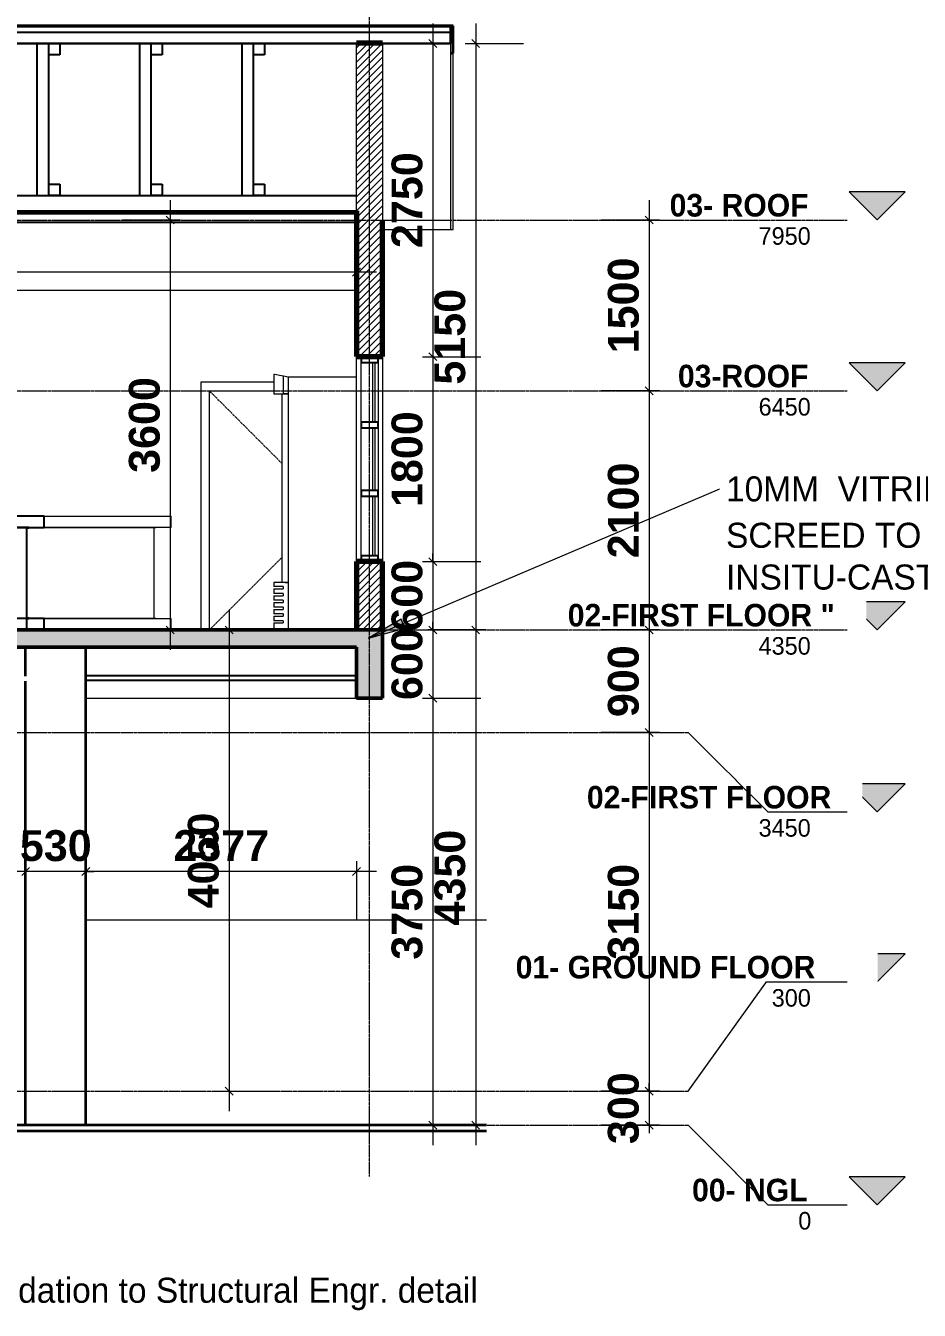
# Model space of a CAD drawing. Header units: inches. Extents: x 22 to 382261, y 22 to 371281.
# Drawn here: x 46274 to 54128, y 137831 to 149113 of the extents above; entities that cross this region are included whole.
import ezdxf

# ---------------------------------------------------------------- set-up
doc = ezdxf.new("R2010")
doc.units = ezdxf.units.IN
doc.header["$MEASUREMENT"] = 0
doc.linetypes.add('Centre', pattern=[31.75, 6.35, -4.7625, 15.875, -4.7625])
doc.linetypes.add('Grid Line 1_2_', pattern=[22.225, 12.7, -3.175, 3.175, -3.175])
for name, color, linetype, lineweight in [('A-ANNO-DIMS', 211, 'Continuous', 9), ('A-DETL', 90, 'Continuous', 9), ('A-DETL-GENF', 92, 'Continuous', 9), ('A-DETL-MEDM', 33, 'Continuous', 25), ('A-DETL-THIN', 151, 'Continuous', 9), ('A-DOOR', 31, 'Continuous', 9), ('A-DOOR-FRAM', 31, 'Continuous', 9), ('A-FLOR', 192, 'Continuous', 9), ('A-FLOR-LEVL', 51, 'Continuous', 9), ('A-GLAZ-CURT', 52, 'Continuous', 9), ('A-GLAZ-CWMG', 51, 'Continuous', 9), ('A-ROOF', 132, 'Continuous', 9), ('A-ROOF-MCUT', 132, 'Continuous', 35), ('A-ROOF-OTLN', 132, 'Continuous', 9), ('A-WALL', 113, 'Continuous', 9), ('A-WALL-PATT', 111, 'Continuous', 9), ('G-ANNO-TEXT', 231, 'Continuous', 9), ('I-FURN', 30, 'Continuous', 9), ('I-WALL', 2, 'Continuous', 9), ('Q-CASE', 31, 'Continuous', 9), ('S-GRID', 1, 'Continuous', 9)]:
    doc.layers.add(name, color=color, linetype=linetype, lineweight=lineweight)
doc.styles.add('Arial_B_2', font='arialbd.ttf', dxfattribs={"height": 270.833333})
doc.styles.add('Century Gothic', font='GOTHIC.TTF', dxfattribs={"height": 255})
doc.styles.add('Century Gothic_B', font='GOTHICB.TTF', dxfattribs={"height": 510})
doc.styles.add('Tw Cen MT Condensed', font='TCCM____.TTF', dxfattribs={"height": 1.35})
doc.dimstyles.new('2_2', dxfattribs={"dimscale": 304.8, "dimtxt": 267.818092, "dimasz": 0.227865, "dimexe": 1.377953, "dimexo": 0.0625, "dimgap": 0.287073, "dimtad": 1, "dimdec": 0, "dimzin": 0, "dimdsep": 46, "dimtxsty": 'Arial_B_2', "dimblk1": 'OBLIQUE', "dimblk2": 'OBLIQUE', "dimsah": 1, "dimcen": 0.09, "dimdle": 0.574147, "dimazin": 0, "dimtfac": 1, "dimtdec": 4, "dimtix": 1, "dimtmove": 0, "dimatfit": 3, "dimfxl": 0.574147, "dimfxlon": 1, "dimtvp": 1, "dimtolj": 1, "dimtzin": 0, "dimlwd": 18, "dimlwe": 18, "dimarcsym": 2})

# ---------------------------------------------------------------- blocks, each defined once
blk = doc.blocks.new('System Panel - Glazed-442035-Section A-A')
at = {"layer": 'A-GLAZ-CURT', "lineweight": 18}
for p, q in [((18736, 2675), (18736, 2150)), ((18761, 2675), (18736, 2675)), ((18761, 2150), (18761, 2675)), ((18736, 2150), (18761, 2150))]:
    blk.add_line(p, q, dxfattribs=at)
blk = doc.blocks.new('System Panel - Glazed-442036-Section A-A')
at = {"layer": 'A-GLAZ-CURT', "lineweight": 18}
for p, q in [((22862.797347, 6125), (22862.797347, 5575)), ((22887.797347, 6125), (22862.797347, 6125)), ((22887.797347, 5575), (22887.797347, 6125)), ((22862.797347, 5575), (22887.797347, 5575))]:
    blk.add_line(p, q, dxfattribs=at)
blk = doc.blocks.new('Rectangular Mullion - 50 x 150mm-V6-Section A-A')
at = {"layer": 'A-GLAZ-CWMG', "lineweight": 25}
for p, q in [((18636, 3300), (18636, 3250)), ((18786, 3300), (18636, 3300)), ((18786, 3250), (18786, 3300)), ((18636, 3250), (18786, 3250))]:
    blk.add_line(p, q, dxfattribs=at)
blk = doc.blocks.new('Rectangular Mullion - 50 x 150mm-V7-Section A-A')
at = {"layer": 'A-GLAZ-CWMG'}
for p, q in [((18636, 2150), (18636, 2675)), ((18786, 2675), (18786, 2150))]:
    blk.add_line(p, q, dxfattribs=at)
blk = doc.blocks.new('Rectangular Mullion - 50 x 150mm-440587-Section A-A')
at = {"layer": 'A-GLAZ-CWMG', "lineweight": 25}
for p, q in [((18636, 2725), (18636, 2675)), ((18786, 2725), (18636, 2725)), ((18786, 2675), (18786, 2725)), ((18636, 2675), (18786, 2675))]:
    blk.add_line(p, q, dxfattribs=at)
blk = doc.blocks.new('Rectangular Mullion - 50 x 150mm-V9-Section A-A')
at = {"layer": 'A-GLAZ-CWMG', "lineweight": 25}
for p, q in [((22763.297347, 5000), (22763.297347, 4950)), ((22913.297347, 5000), (22763.297347, 5000)), ((22913.297347, 4950), (22913.297347, 5000)), ((22763.297347, 4950), (22913.297347, 4950))]:
    blk.add_line(p, q, dxfattribs=at)
blk = doc.blocks.new('Rectangular Mullion - 50 x 150mm-V10-Section A-A')
at = {"layer": 'A-GLAZ-CWMG'}
for p, q in [((22763.297347, 5575), (22763.297347, 6125)), ((22913.297347, 6125), (22913.297347, 5575))]:
    blk.add_line(p, q, dxfattribs=at)
blk = doc.blocks.new('Rectangular Mullion - 50 x 150mm-V42-Section A-A')
at = {"layer": 'A-GLAZ-CWMG'}
for p, q in [((22763.297347, 6175), (22763.297347, 6700)), ((22913.297347, 6700), (22913.297347, 6175))]:
    blk.add_line(p, q, dxfattribs=at)
blk = doc.blocks.new('Casework 13 - Casework 16-666971-Section A-A')
at = {"layer": 'Q-CASE', "lineweight": 25}
for p, q in [((22723, 8010), (18091, 8010)), ((18091, 7930), (22723, 7930)), ((22723, 7930), (22723, 8010))]:
    blk.add_line(p, q, dxfattribs=at)
blk = doc.blocks.new('Casework 21 - Casework 7-674706-Section A-A')
at = {"layer": 'Q-CASE'}
for p, q in [((12096, 7930), (12096, 7332)), ((15809, 7332), (12096, 7332)), ((22723, 7332), (16196, 7332)), ((15809, 3735), (14340, 3735)), ((18596, 3735), (16196, 3735))]:
    blk.add_line(p, q, dxfattribs=at)
blk = doc.blocks.new('Casework 24 - Casework 23-690569-Section A-A')
at = {"layer": 'Q-CASE', "lineweight": 35}
for p, q in [((19816, 3944), (19816, 4200)), ((20346, 0), (20346, 4200)), ((19816, 0), (19816, 3900))]:
    blk.add_line(p, q, dxfattribs=at)
blk = doc.blocks.new('Casework 30 - Casework 30-869156-Section A-A')
at = {"layer": 'Q-CASE', "lineweight": 25}
for p, q in [((19980, 5350), (19524, 5350)), ((19524, 5350), (19524, 5250)), ((19980, 5250), (19980, 5350)), ((19524, 5250), (19980, 5250)), ((19675, 5250), (19660, 5250)), ((19660, 5250), (19660, 5246)), ((19660, 5246), (19675, 5246)), ((19675, 5246), (19675, 5250)), ((19827, 5250), (19675, 5250)), ((19675, 5250), (19675, 4350)), ((19843, 5250), (19827, 5250)), ((19827, 5250), (19827, 5246)), ((19827, 4350), (19827, 5250)), ((19827, 5246), (19843, 5246)), ((19843, 5246), (19843, 5250)), ((19980, 4450), (19524, 4450)), ((19524, 4450), (19524, 4350)), ((19675, 4454), (19660, 4454)), ((19660, 4454), (19660, 4450)), ((19660, 4450), (19675, 4450)), ((19675, 4450), (19675, 4454)), ((19843, 4454), (19827, 4454)), ((19827, 4454), (19827, 4450)), ((19827, 4450), (19843, 4450)), ((19843, 4450), (19843, 4454)), ((19980, 4350), (19980, 4450))]:
    blk.add_line(p, q, dxfattribs=at)
at = {"layer": 'Q-CASE'}
for p, q in [((19980, 5350), (21096, 5350)), ((21096, 5250), (21096, 5350)), ((20961, 5246), (19843, 5246)), ((21096, 5250), (19980, 5250)), ((20946, 4454), (20946, 5246)), ((20961, 5246), (20961, 5250)), ((19843, 4454), (20961, 4454)), ((19980, 4450), (21096, 4450)), ((20961, 4450), (20961, 4454)), ((21096, 4350), (21096, 4450))]:
    blk.add_line(p, q, dxfattribs=at)
blk = doc.blocks.new('FREEZER COCACOLA - FREEZER COCACOLA-870207-Section A-A')
at = {"layer": 'I-FURN'}
for p, q in [((21998, 6594), (21998, 6423)), ((22124, 6570), (22083, 6578)), ((22083, 6423), (22083, 6578)), ((22124, 6570), (22124, 6423)), ((22723, 6570), (22124, 6570)), ((22124, 6570), (22124, 6420)), ((21998, 6423), (22068, 6423)), ((22069, 4766), (22069, 6423)), ((22069, 6423), (22083, 6423)), ((22124, 6423), (22083, 6423)), ((22083, 6423), (22124, 6423)), ((22124, 6423), (22124, 4766)), ((22124, 6420), (22124, 4761)), ((21998, 4766), (21998, 4731)), ((22068, 4766), (21998, 4766)), ((22124, 4766), (22069, 4766)), ((22097, 4766), (22124, 4766)), ((22124, 4766), (22124, 4360)), ((22124, 4761), (22124, 4360)), ((22078, 4731), (21998, 4731)), ((21998, 4711), (21998, 4671)), ((21998, 4711), (22078, 4711)), ((22078, 4671), (21998, 4671)), ((21998, 4651), (21998, 4611)), ((21998, 4651), (22078, 4651)), ((22078, 4731), (22078, 4711)), ((22078, 4671), (22078, 4651)), ((22078, 4611), (21998, 4611)), ((21998, 4591), (21998, 4551)), ((21998, 4591), (22078, 4591)), ((22078, 4551), (21998, 4551)), ((21998, 4531), (21998, 4491)), ((21998, 4531), (22078, 4531)), ((22078, 4611), (22078, 4591)), ((22078, 4551), (22078, 4531)), ((22078, 4491), (21998, 4491)), ((21998, 4471), (21998, 4431)), ((21998, 4471), (22078, 4471)), ((22078, 4431), (21998, 4431)), ((21998, 4411), (21998, 4360)), ((21998, 4411), (22078, 4411)), ((22078, 4491), (22078, 4471)), ((22078, 4431), (22078, 4411)), ((21998, 4360), (22079, 4360)), ((22079, 4360), (22097, 4360)), ((22124, 4360), (22097, 4360)), ((22124, 4360), (22723, 4360))]:
    blk.add_line(p, q, dxfattribs=at)
at = {"layer": 'I-FURN', "flags": 128}
blk.add_lwpolyline([(22083, 6578), (22047, 6585), (22020, 6590), (22004, 6593), (21998, 6594)], dxfattribs=at)
blk = doc.blocks.new('M_Single-Flush - 1050 DOORS-900124-Section A-A')
at = {"layer": 'A-DOOR', "linetype": 'Centre'}
for p, q in [((21431, 6450), (22069, 5812)), ((22069, 4988), (21431, 4350))]:
    blk.add_line(p, q, dxfattribs=at)
at = {"layer": 'A-DOOR-FRAM'}
for p, q in [((21998, 6526), (21355, 6526)), ((21355, 6526), (21355, 4350)), ((21431, 4350), (21431, 6450)), ((21431, 6450), (21998, 6450)), ((22481, 4360), (22481, 4350)), ((22557, 4350), (22557, 4360))]:
    blk.add_line(p, q, dxfattribs=at)
blk = doc.blocks.new('Level - Level Head - Circle 2-744587-Section A-A')
at = {"layer": 'A-FLOR-LEVL'}
blk.add_hatch(color=256, dxfattribs=at).paths.add_polyline_path([(27052, -452), (27546, -452), (27299, -698)])
for p, q in [((27052, -452), (27299, -698)), ((27546, -452), (27052, -452)), ((27299, -698), (27546, -452))]:
    blk.add_line(p, q, dxfattribs=at)
blk = doc.blocks.new('_Oblique')
at = {"color": 0, "linetype": 'ByBlock', "lineweight": -2}
blk.add_line((-0.5, -0.5), (0.5, 0.5), dxfattribs=at)
blk = doc.blocks.new('*D5149')
at = {"layer": 'A-ANNO-DIMS', "color": 0, "lineweight": 18, "transparency": 16777216}
for p, q in [((47545, 147581), (47545, 143631)), ((47635, 147406), (47125, 147406)), ((47635, 143806), (47125, 143806))]:
    blk.add_line(p, q, dxfattribs=at)
at = {"layer": 'Defpoints', "color": 0, "transparency": 16777216}
for p in [(47655, 147406), (47545, 143806), (47655, 143806)]:
    blk.add_point(p, dxfattribs=at)
at = {"layer": 'A-ANNO-DIMS', "color": 0, "lineweight": 18, "transparency": 16777216, "xscale": 69.45312499999999, "yscale": 69.45312499999999, "zscale": 69.45312499999999}
for p, rotation in [((47545, 147406), 90), ((47545, 143806), 270)]:
    blk.add_blockref('_Oblique', p, dxfattribs=dict(at, rotation=rotation))
at = {"layer": 'A-ANNO-DIMS', "color": 0, "lineweight": 18, "transparency": 16777216, "insert": (47319, 145606), "char_height": 270.8, "width": 615.65, "attachment_point": 5, "rotation": 90, "style": 'Arial_B_2'}
blk.add_mtext('\\A1;3600', dxfattribs=at)
blk = doc.blocks.new('*D5103')
at = {"layer": 'A-ANNO-DIMS', "color": 0, "lineweight": 18, "transparency": 16777216}
for p, q in [((38439, 146858), (38439, 147369)), ((49182, 146858), (49182, 147369)), ((49357, 146949), (38264, 146949))]:
    blk.add_line(p, q, dxfattribs=at)
at = {"layer": 'Defpoints', "color": 0, "transparency": 16777216}
for p in [(38439, 146949), (38439, 146839), (49182, 146839)]:
    blk.add_point(p, dxfattribs=at)
at = {"layer": 'A-ANNO-DIMS', "color": 0, "lineweight": 18, "transparency": 16777216, "xscale": 69.45312499999999, "yscale": 69.45312499999999, "zscale": 69.45312499999999, "rotation": 180}
blk.add_blockref('_Oblique', (38439, 146949), dxfattribs=at)
at = {"layer": 'A-ANNO-DIMS', "color": 0, "lineweight": 18, "transparency": 16777216, "xscale": 69.45312499999999, "yscale": 69.45312499999999, "zscale": 69.45312499999999}
blk.add_blockref('_Oblique', (49182, 146949), dxfattribs=at)
at = {"layer": 'A-ANNO-DIMS', "color": 0, "lineweight": 18, "transparency": 16777216, "insert": (43811, 147175), "char_height": 270.8, "width": 769.57, "attachment_point": 5, "style": 'Arial_B_2'}
blk.add_mtext('\\A1;10742', dxfattribs=at)
blk = doc.blocks.new('*D5112')
at = {"layer": 'A-ANNO-DIMS', "color": 0, "lineweight": 18, "transparency": 16777216}
for p, q in [((46804, 141593), (46804, 142104)), ((49182, 141775), (49182, 141264)), ((49357, 141684), (46629, 141684))]:
    blk.add_line(p, q, dxfattribs=at)
at = {"layer": 'Defpoints', "color": 0, "transparency": 16777216}
for p in [(49182, 141794), (46804, 141684), (46804, 141574)]:
    blk.add_point(p, dxfattribs=at)
at = {"layer": 'A-ANNO-DIMS', "color": 0, "lineweight": 18, "transparency": 16777216, "xscale": 69.45312499999999, "yscale": 69.45312499999999, "zscale": 69.45312499999999, "rotation": 180}
blk.add_blockref('_Oblique', (46804, 141684), dxfattribs=at)
at = {"layer": 'A-ANNO-DIMS', "color": 0, "lineweight": 18, "transparency": 16777216, "xscale": 69.45312499999999, "yscale": 69.45312499999999, "zscale": 69.45312499999999}
blk.add_blockref('_Oblique', (49182, 141684), dxfattribs=at)
at = {"layer": 'A-ANNO-DIMS', "color": 0, "lineweight": 18, "transparency": 16777216, "insert": (47993, 141910), "char_height": 270.8, "width": 615.65, "attachment_point": 5, "style": 'Arial_B_2'}
blk.add_mtext('\\A1;2377', dxfattribs=at)
blk = doc.blocks.new('*D5113')
at = {"layer": 'A-ANNO-DIMS', "color": 0, "lineweight": 18, "transparency": 16777216}
for p, q in [((46274, 141593), (46274, 142104)), ((46804, 141593), (46804, 142104)), ((46274, 141684), (46205, 141684)), ((46804, 141684), (46274, 141684)), ((46804, 141684), (46874, 141684))]:
    blk.add_line(p, q, dxfattribs=at)
at = {"layer": 'Defpoints', "color": 0, "transparency": 16777216}
for p in [(46274, 141684), (46274, 141574), (46804, 141574)]:
    blk.add_point(p, dxfattribs=at)
at = {"layer": 'A-ANNO-DIMS', "color": 0, "lineweight": 18, "transparency": 16777216, "xscale": 69.45312499999999, "yscale": 69.45312499999999, "zscale": 69.45312499999999}
blk.add_blockref('_Oblique', (46274, 141684), dxfattribs=at)
at = {"layer": 'A-ANNO-DIMS', "color": 0, "lineweight": 18, "transparency": 16777216, "xscale": 69.45312499999999, "yscale": 69.45312499999999, "zscale": 69.45312499999999, "rotation": 180}
blk.add_blockref('_Oblique', (46804, 141684), dxfattribs=at)
at = {"layer": 'A-ANNO-DIMS', "color": 0, "lineweight": 18, "transparency": 16777216, "insert": (46539, 141910), "char_height": 270.8, "width": 461.74, "attachment_point": 5, "style": 'Arial_B_2'}
blk.add_mtext('\\A1;530', dxfattribs=at)
blk = doc.blocks.new('*D5114')
at = {"layer": 'A-ANNO-DIMS', "color": 0, "lineweight": 18, "transparency": 16777216}
for p, q in [((45284, 141593), (45284, 142104)), ((46274, 141593), (46274, 142104)), ((46449, 141684), (45109, 141684))]:
    blk.add_line(p, q, dxfattribs=at)
at = {"layer": 'Defpoints', "color": 0, "transparency": 16777216}
for p in [(45284, 141684), (45284, 141574), (46274, 141574)]:
    blk.add_point(p, dxfattribs=at)
at = {"layer": 'A-ANNO-DIMS', "color": 0, "lineweight": 18, "transparency": 16777216, "xscale": 69.45312499999999, "yscale": 69.45312499999999, "zscale": 69.45312499999999, "rotation": 180}
blk.add_blockref('_Oblique', (45284, 141684), dxfattribs=at)
at = {"layer": 'A-ANNO-DIMS', "color": 0, "lineweight": 18, "transparency": 16777216, "xscale": 69.45312499999999, "yscale": 69.45312499999999, "zscale": 69.45312499999999}
blk.add_blockref('_Oblique', (46274, 141684), dxfattribs=at)
at = {"layer": 'A-ANNO-DIMS', "color": 0, "lineweight": 18, "transparency": 16777216, "insert": (45779, 141910), "char_height": 270.8, "width": 461.74, "attachment_point": 5, "style": 'Arial_B_2'}
blk.add_mtext('\\A1;990', dxfattribs=at)
blk = doc.blocks.new('*D5119')
at = {"layer": 'A-ANNO-DIMS', "color": 0, "lineweight": 18, "transparency": 16777216}
for p, q in [((49853, 149131), (49853, 146031)), ((49944, 148956), (49433, 148956)), ((49762, 146206), (50273, 146206))]:
    blk.add_line(p, q, dxfattribs=at)
at = {"layer": 'Defpoints', "color": 0, "transparency": 16777216}
for p in [(49963, 148956), (49743, 146206), (49853, 146206)]:
    blk.add_point(p, dxfattribs=at)
at = {"layer": 'A-ANNO-DIMS', "color": 0, "lineweight": 18, "transparency": 16777216, "xscale": 69.45312499999999, "yscale": 69.45312499999999, "zscale": 69.45312499999999}
for p, rotation in [((49853, 148956), 90), ((49853, 146206), 270)]:
    blk.add_blockref('_Oblique', p, dxfattribs=dict(at, rotation=rotation))
at = {"layer": 'A-ANNO-DIMS', "color": 0, "lineweight": 18, "transparency": 16777216, "insert": (49627, 147581), "char_height": 270.8, "width": 615.65, "attachment_point": 5, "rotation": 90, "style": 'Arial_B_2'}
blk.add_mtext('\\A1;2750', dxfattribs=at)
blk = doc.blocks.new('*D5120')
at = {"layer": 'A-ANNO-DIMS', "color": 0, "lineweight": 18, "transparency": 16777216}
for p, q in [((49853, 146381), (49853, 144231)), ((49762, 146206), (50273, 146206)), ((49762, 144406), (50273, 144406))]:
    blk.add_line(p, q, dxfattribs=at)
at = {"layer": 'Defpoints', "color": 0, "transparency": 16777216}
for p in [(49743, 146206), (49743, 144406), (49853, 144406)]:
    blk.add_point(p, dxfattribs=at)
at = {"layer": 'A-ANNO-DIMS', "color": 0, "lineweight": 18, "transparency": 16777216, "xscale": 69.45312499999999, "yscale": 69.45312499999999, "zscale": 69.45312499999999}
for p, rotation in [((49853, 146206), 90), ((49853, 144406), 270)]:
    blk.add_blockref('_Oblique', p, dxfattribs=dict(at, rotation=rotation))
at = {"layer": 'A-ANNO-DIMS', "color": 0, "lineweight": 18, "transparency": 16777216, "insert": (49627, 145306), "char_height": 270.8, "width": 615.65, "attachment_point": 5, "rotation": 90, "style": 'Arial_B_2'}
blk.add_mtext('\\A1;1800', dxfattribs=at)
blk = doc.blocks.new('*D5121')
at = {"layer": 'A-ANNO-DIMS', "color": 0, "lineweight": 18, "transparency": 16777216}
for p, q in [((49853, 144406), (49853, 144476)), ((49762, 144406), (50273, 144406)), ((49853, 144406), (49853, 143806)), ((49762, 143806), (50273, 143806)), ((49853, 143806), (49853, 143737))]:
    blk.add_line(p, q, dxfattribs=at)
at = {"layer": 'Defpoints', "color": 0, "transparency": 16777216}
for p in [(49743, 144406), (49743, 143806), (49853, 143806)]:
    blk.add_point(p, dxfattribs=at)
at = {"layer": 'A-ANNO-DIMS', "color": 0, "lineweight": 18, "transparency": 16777216, "xscale": 69.45312499999999, "yscale": 69.45312499999999, "zscale": 69.45312499999999}
for p, rotation in [((49853, 144406), 270), ((49853, 143806), 90)]:
    blk.add_blockref('_Oblique', p, dxfattribs=dict(at, rotation=rotation))
at = {"layer": 'A-ANNO-DIMS', "color": 0, "lineweight": 18, "transparency": 16777216, "insert": (49627, 144106), "char_height": 270.8, "width": 461.74, "attachment_point": 5, "rotation": 90, "style": 'Arial_B_2'}
blk.add_mtext('\\A1;600', dxfattribs=at)
blk = doc.blocks.new('*D5122')
at = {"layer": 'A-ANNO-DIMS', "color": 0, "lineweight": 18, "transparency": 16777216}
for p, q in [((49853, 143806), (49853, 143876)), ((49762, 143806), (50273, 143806)), ((49853, 143806), (49853, 143206)), ((49762, 143206), (50273, 143206)), ((49853, 143206), (49853, 143137))]:
    blk.add_line(p, q, dxfattribs=at)
at = {"layer": 'Defpoints', "color": 0, "transparency": 16777216}
for p in [(49743, 143806), (49743, 143206), (49853, 143206)]:
    blk.add_point(p, dxfattribs=at)
at = {"layer": 'A-ANNO-DIMS', "color": 0, "lineweight": 18, "transparency": 16777216, "xscale": 69.45312499999999, "yscale": 69.45312499999999, "zscale": 69.45312499999999}
for p, rotation in [((49853, 143806), 270), ((49853, 143206), 90)]:
    blk.add_blockref('_Oblique', p, dxfattribs=dict(at, rotation=rotation))
at = {"layer": 'A-ANNO-DIMS', "color": 0, "lineweight": 18, "transparency": 16777216, "insert": (49627, 143506), "char_height": 270.8, "width": 461.74, "attachment_point": 5, "rotation": 90, "style": 'Arial_B_2'}
blk.add_mtext('\\A1;600', dxfattribs=at)
blk = doc.blocks.new('*D5123')
at = {"layer": 'A-ANNO-DIMS', "color": 0, "lineweight": 18, "transparency": 16777216}
for p, q in [((49853, 143381), (49853, 139281)), ((49762, 143206), (50273, 143206)), ((49944, 139456), (49433, 139456))]:
    blk.add_line(p, q, dxfattribs=at)
at = {"layer": 'Defpoints', "color": 0, "transparency": 16777216}
for p in [(49743, 143206), (49853, 139456), (49963, 139456)]:
    blk.add_point(p, dxfattribs=at)
at = {"layer": 'A-ANNO-DIMS', "color": 0, "lineweight": 18, "transparency": 16777216, "xscale": 69.45312499999999, "yscale": 69.45312499999999, "zscale": 69.45312499999999}
for p, rotation in [((49853, 143206), 90), ((49853, 139456), 270)]:
    blk.add_blockref('_Oblique', p, dxfattribs=dict(at, rotation=rotation))
at = {"layer": 'A-ANNO-DIMS', "color": 0, "lineweight": 18, "transparency": 16777216, "insert": (49627, 141331), "char_height": 270.8, "width": 615.65, "attachment_point": 5, "rotation": 90, "style": 'Arial_B_2'}
blk.add_mtext('\\A1;3750', dxfattribs=at)
blk = doc.blocks.new('*D5124')
at = {"layer": 'A-ANNO-DIMS', "color": 0, "lineweight": 18, "transparency": 16777216}
for p, q in [((50229, 149131), (50229, 143631)), ((50138, 148956), (50649, 148956)), ((50320, 143806), (49809, 143806))]:
    blk.add_line(p, q, dxfattribs=at)
at = {"layer": 'Defpoints', "color": 0, "transparency": 16777216}
for p in [(50119, 148956), (50229, 143806), (50339, 143806)]:
    blk.add_point(p, dxfattribs=at)
at = {"layer": 'A-ANNO-DIMS', "color": 0, "lineweight": 18, "transparency": 16777216, "xscale": 69.45312499999999, "yscale": 69.45312499999999, "zscale": 69.45312499999999}
for p, rotation in [((50229, 148956), 90), ((50229, 143806), 270)]:
    blk.add_blockref('_Oblique', p, dxfattribs=dict(at, rotation=rotation))
at = {"layer": 'A-ANNO-DIMS', "color": 0, "lineweight": 18, "transparency": 16777216, "insert": (50003, 146381), "char_height": 270.8, "width": 615.65, "attachment_point": 5, "rotation": 90, "style": 'Arial_B_2'}
blk.add_mtext('\\A1;5150', dxfattribs=at)
blk = doc.blocks.new('*D5125')
at = {"layer": 'A-ANNO-DIMS', "color": 0, "lineweight": 18, "transparency": 16777216}
for p, q in [((50229, 143981), (50229, 139281)), ((50320, 143806), (49809, 143806)), ((50320, 139456), (49809, 139456))]:
    blk.add_line(p, q, dxfattribs=at)
at = {"layer": 'Defpoints', "color": 0, "transparency": 16777216}
for p in [(50339, 143806), (50229, 139456), (50339, 139456)]:
    blk.add_point(p, dxfattribs=at)
at = {"layer": 'A-ANNO-DIMS', "color": 0, "lineweight": 18, "transparency": 16777216, "xscale": 69.45312499999999, "yscale": 69.45312499999999, "zscale": 69.45312499999999}
for p, rotation in [((50229, 143806), 90), ((50229, 139456), 270)]:
    blk.add_blockref('_Oblique', p, dxfattribs=dict(at, rotation=rotation))
at = {"layer": 'A-ANNO-DIMS', "color": 0, "lineweight": 18, "transparency": 16777216, "insert": (50003, 141631), "char_height": 270.8, "width": 615.65, "attachment_point": 5, "rotation": 90, "style": 'Arial_B_2'}
blk.add_mtext('\\A1;4350', dxfattribs=at)
blk = doc.blocks.new('*D5126')
at = {"layer": 'A-ANNO-DIMS', "color": 0, "lineweight": 18, "transparency": 16777216}
for p, q in [((51753, 147581), (51753, 145731)), ((51844, 147406), (51333, 147406)), ((51844, 145906), (51333, 145906))]:
    blk.add_line(p, q, dxfattribs=at)
at = {"layer": 'Defpoints', "color": 0, "transparency": 16777216}
for p in [(51863, 147406), (51753, 145906), (51863, 145906)]:
    blk.add_point(p, dxfattribs=at)
at = {"layer": 'A-ANNO-DIMS', "color": 0, "lineweight": 18, "transparency": 16777216, "xscale": 69.45312499999999, "yscale": 69.45312499999999, "zscale": 69.45312499999999}
for p, rotation in [((51753, 147406), 90), ((51753, 145906), 270)]:
    blk.add_blockref('_Oblique', p, dxfattribs=dict(at, rotation=rotation))
at = {"layer": 'A-ANNO-DIMS', "color": 0, "lineweight": 18, "transparency": 16777216, "insert": (51528, 146656), "char_height": 270.8, "width": 615.65, "attachment_point": 5, "rotation": 90, "style": 'Arial_B_2'}
blk.add_mtext('\\A1;1500', dxfattribs=at)
blk = doc.blocks.new('*D5127')
at = {"layer": 'A-ANNO-DIMS', "color": 0, "lineweight": 18, "transparency": 16777216}
for p, q in [((51753, 146081), (51753, 143631)), ((51844, 145906), (51333, 145906)), ((51844, 143806), (51333, 143806))]:
    blk.add_line(p, q, dxfattribs=at)
at = {"layer": 'Defpoints', "color": 0, "transparency": 16777216}
for p in [(51863, 145906), (51753, 143806), (51863, 143806)]:
    blk.add_point(p, dxfattribs=at)
at = {"layer": 'A-ANNO-DIMS', "color": 0, "lineweight": 18, "transparency": 16777216, "xscale": 69.45312499999999, "yscale": 69.45312499999999, "zscale": 69.45312499999999}
for p, rotation in [((51753, 145906), 90), ((51753, 143806), 270)]:
    blk.add_blockref('_Oblique', p, dxfattribs=dict(at, rotation=rotation))
at = {"layer": 'A-ANNO-DIMS', "color": 0, "lineweight": 18, "transparency": 16777216, "insert": (51528, 144856), "char_height": 270.8, "width": 615.65, "attachment_point": 5, "rotation": 90, "style": 'Arial_B_2'}
blk.add_mtext('\\A1;2100', dxfattribs=at)
blk = doc.blocks.new('*D5128')
at = {"layer": 'A-ANNO-DIMS', "color": 0, "lineweight": 18, "transparency": 16777216}
for p, q in [((51753, 143981), (51753, 142731)), ((51844, 143806), (51333, 143806)), ((51844, 142906), (51333, 142906))]:
    blk.add_line(p, q, dxfattribs=at)
at = {"layer": 'Defpoints', "color": 0, "transparency": 16777216}
for p in [(51863, 143806), (51753, 142906), (51863, 142906)]:
    blk.add_point(p, dxfattribs=at)
at = {"layer": 'A-ANNO-DIMS', "color": 0, "lineweight": 18, "transparency": 16777216, "xscale": 69.45312499999999, "yscale": 69.45312499999999, "zscale": 69.45312499999999}
for p, rotation in [((51753, 143806), 90), ((51753, 142906), 270)]:
    blk.add_blockref('_Oblique', p, dxfattribs=dict(at, rotation=rotation))
at = {"layer": 'A-ANNO-DIMS', "color": 0, "lineweight": 18, "transparency": 16777216, "insert": (51528, 143356), "char_height": 270.8, "width": 461.74, "attachment_point": 5, "rotation": 90, "style": 'Arial_B_2'}
blk.add_mtext('\\A1;900', dxfattribs=at)
blk = doc.blocks.new('*D5129')
at = {"layer": 'A-ANNO-DIMS', "color": 0, "lineweight": 18, "transparency": 16777216}
for p, q in [((51753, 143081), (51753, 139581)), ((51844, 142906), (51333, 142906)), ((51844, 139756), (51333, 139756))]:
    blk.add_line(p, q, dxfattribs=at)
at = {"layer": 'Defpoints', "color": 0, "transparency": 16777216}
for p in [(51863, 142906), (51753, 139756), (51863, 139756)]:
    blk.add_point(p, dxfattribs=at)
at = {"layer": 'A-ANNO-DIMS', "color": 0, "lineweight": 18, "transparency": 16777216, "xscale": 69.45312499999999, "yscale": 69.45312499999999, "zscale": 69.45312499999999}
for p, rotation in [((51753, 142906), 90), ((51753, 139756), 270)]:
    blk.add_blockref('_Oblique', p, dxfattribs=dict(at, rotation=rotation))
at = {"layer": 'A-ANNO-DIMS', "color": 0, "lineweight": 18, "transparency": 16777216, "insert": (51528, 141331), "char_height": 270.8, "width": 615.65, "attachment_point": 5, "rotation": 90, "style": 'Arial_B_2'}
blk.add_mtext('\\A1;3150', dxfattribs=at)
blk = doc.blocks.new('*D5130')
at = {"layer": 'A-ANNO-DIMS', "color": 0, "lineweight": 18, "transparency": 16777216}
for p, q in [((51753, 139756), (51753, 139826)), ((51844, 139756), (51333, 139756)), ((51753, 139756), (51753, 139456)), ((51844, 139456), (51333, 139456)), ((51753, 139456), (51753, 139387))]:
    blk.add_line(p, q, dxfattribs=at)
at = {"layer": 'Defpoints', "color": 0, "transparency": 16777216}
for p in [(51863, 139756), (51753, 139456), (51863, 139456)]:
    blk.add_point(p, dxfattribs=at)
at = {"layer": 'A-ANNO-DIMS', "color": 0, "lineweight": 18, "transparency": 16777216, "xscale": 69.45312499999999, "yscale": 69.45312499999999, "zscale": 69.45312499999999}
for p, rotation in [((51753, 139756), 270), ((51753, 139456), 90)]:
    blk.add_blockref('_Oblique', p, dxfattribs=dict(at, rotation=rotation))
at = {"layer": 'A-ANNO-DIMS', "color": 0, "lineweight": 18, "transparency": 16777216, "insert": (51528, 139606), "char_height": 270.8, "width": 461.74, "attachment_point": 5, "rotation": 90, "style": 'Arial_B_2'}
blk.add_mtext('\\A1;300', dxfattribs=at)
blk = doc.blocks.new('*D5627')
at = {"layer": 'A-ANNO-DIMS', "color": 0, "lineweight": 18, "transparency": 16777216}
for p, q in [((48062, 143981), (48062, 139581)), ((48062, 143806), (48482, 143806)), ((48062, 139756), (48482, 139756))]:
    blk.add_line(p, q, dxfattribs=at)
at = {"layer": 'Defpoints', "color": 0, "transparency": 16777216}
for p in [(48062, 143806), (48062, 139756), (48062, 139756)]:
    blk.add_point(p, dxfattribs=at)
at = {"layer": 'A-ANNO-DIMS', "color": 0, "lineweight": 18, "transparency": 16777216, "xscale": 69.45312499999999, "yscale": 69.45312499999999, "zscale": 69.45312499999999}
for p, rotation in [((48062, 143806), 90), ((48062, 139756), 270)]:
    blk.add_blockref('_Oblique', p, dxfattribs=dict(at, rotation=rotation))
at = {"layer": 'A-ANNO-DIMS', "color": 0, "lineweight": 18, "transparency": 16777216, "insert": (47837, 141781), "char_height": 270.8, "attachment_point": 5, "rotation": 90, "style": 'Arial_B_2'}
blk.add_mtext('\\A1;4050', dxfattribs=at)

msp = doc.modelspace()

# ---------------------------------------------------------------- hatches: boundary and pattern name
at = {"layer": 'A-DETL-GENF'}
h = msp.add_hatch(dxfattribs=at)
h.set_pattern_fill('FP_10', style=0, pattern_type=2)
h.set_pattern_definition([(50, (27624.56, 142606.14), (200.4022, -17.533), [20.955, -230.505]), (355, (27624.56, 142606.14), (-38.7667, 210.1625), [16.764, -184.404]), (100.451, (27641.26, 142604.67), (161.6367, 192.6287), [17.809, -195.899]), (46.184, (27624.56, 142662.02), (298.1873, -46.247), [31.432, -345.757]), (96.636, (27649.4, 142658.16), (261.1432, 272.1705), [26.714, -293.849]), (351.184, (27624.56, 142662), (261.145, 272.168), [25.146, -276.606]), (21, (27652.5, 142648.05), (166.7756, -112.4916), [20.955, -230.505]), (326, (27652.5, 142648.05), (67.9827, 202.6067), [16.764, -184.404]), (71.451, (27666.4, 142638.67), (234.7589, 90.1138), [17.809, -195.899]), (37.5, (27624.56, 142606.135), (3.39775, 93.0108), [9.22, -172.949, 9.22, -177.978, -185.102]), (37.5, (27624.56, 142606.135), (3.39775, 93.0108), [-369.367, 9.22, -175.882]), (7.5, (27624.56, 142606.14), (73.502, 110.1987), [9.22, -97.511, 9.22, -168.758, -70.548]), (7.5, (27624.56, 142606.14), (73.502, 110.1987), [-284.709, 9.22, -61.328]), (327.5, (27562.256, 142606.135), (149.15, -6.3022), [9.22, -60.63, 9.22, -208.712, -289.179]), (327.5, (27562.256, 142606.135), (149.15, -6.3022), [-287.782, 9.22, -279.959]), (317.5, (27534.32, 142606.14), (162.94215, 27.96896), [9.22, -81.585, 9.22, -135.509, -205.359]), (317.5, (27534.32, 142606.14), (162.94215, 27.96896), [-235.534, 9.22, -196.139])])
h.paths.add_polyline_path([(40798.4, 143190.7), (40798.4, 143656.1), (49181.6, 143656.1), (49181.6, 143206.1), (49411.6, 143206.1), (49411.6, 143806.1), (40348.4, 143806.1), (40348.4, 143190.7), (40496.3, 143190.7)])
at = {"layer": 'A-WALL-PATT'}
h = msp.add_hatch(dxfattribs=at)
h.set_pattern_fill('FP_1', color=256, style=0, pattern_type=2)
h.set_pattern_definition([(45, (27624.56, 142606.135), (-31.1127, 31.1127), [])])
h.paths.add_polyline_path([(49181.6, 143806.1), (49411.6, 143806.1), (49411.6, 144406.1), (49181.6, 144406.1)])
h.paths.add_polyline_path([(49411.6, 146206.1), (49411.6, 148958.7), (49181.6, 148958.7), (49181.6, 146206.1)])
at = {"layer": 'G-ANNO-TEXT'}
msp.add_hatch(color=7, dxfattribs=at).paths.add_polyline_path([(49286.7, 143732.7), (49607.4, 143821.8), (49573.4, 143901.7)])

# ---------------------------------------------------------------- linework, layer by layer
at = {"layer": 'A-DETL', "lineweight": 25}
for p, q in [((50011.6, 148955.9), (50011.6, 149055.9)), ((46804.5, 143406.1), (49181.6, 143406.1)), ((46804.5, 143366.1), (49181.6, 143366.1))]:
    msp.add_line(p, q, dxfattribs=at)
at = {"layer": 'A-DETL-MEDM'}
for p, q in [((28051.5, 149105.9), (50011.6, 149105.9)), ((28051.5, 149055.9), (50011.6, 149055.9)), ((28051.5, 148955.9), (50011.6, 148955.9)), ((46373.9, 148955.9), (46373.9, 147621.3)), ((46473.9, 148955.9), (46473.9, 147621.3)), ((46573.9, 148955.9), (46573.9, 148855.9)), ((47273.9, 148955.9), (47273.9, 147621.3)), ((47373.9, 148955.9), (47373.9, 147621.3)), ((47473.9, 148955.9), (47473.9, 148855.9)), ((48173.9, 148955.9), (48173.9, 147621.3)), ((48273.9, 148955.9), (48273.9, 147621.3)), ((48373.9, 148955.9), (48373.9, 148855.9)), ((46573.9, 148855.9), (46473.9, 148855.9)), ((47473.9, 148855.9), (47373.9, 148855.9)), ((48373.9, 148855.9), (48273.9, 148855.9)), ((46473.9, 147721.3), (46573.9, 147721.3)), ((46573.9, 147721.3), (46573.9, 147621.3)), ((47373.9, 147721.3), (47473.9, 147721.3)), ((47473.9, 147721.3), (47473.9, 147621.3)), ((48273.9, 147721.3), (48373.9, 147721.3)), ((48373.9, 147721.3), (48373.9, 147621.3)), ((28049, 147621.3), (49181.6, 147621.3)), ((46573.9, 147621.3), (46473.9, 147621.3)), ((47473.9, 147621.3), (47373.9, 147621.3)), ((48373.9, 147621.3), (48273.9, 147621.3)), ((30948.9, 147486.6), (49181.6, 147486.6))]:
    msp.add_line(p, q, dxfattribs=at)
at = {"layer": 'A-DETL-THIN'}
for p, q in [((49181.6, 148958.7), (27958.3, 148958.7)), ((49181.6, 147486.6), (49181.6, 148958.7)), ((50011.6, 148958.7), (49411.6, 148958.7)), ((49411.6, 148958.7), (49411.6, 147406.1)), ((50011.6, 147406.1), (50011.6, 148958.7)), ((28139.5, 147486.6), (49181.6, 147486.6)), ((49411.6, 147406.1), (50011.6, 147406.1))]:
    msp.add_line(p, q, dxfattribs=at)
at = {"layer": 'A-DETL-THIN', "lineweight": 50}
for p, q in [((49411.6, 143806.1), (40348.4, 143806.1)), ((49411.6, 143206.1), (49411.6, 143806.1)), ((40798.4, 143656.1), (49181.6, 143656.1)), ((49181.6, 143656.1), (49181.6, 143206.1)), ((49181.6, 143206.1), (49411.6, 143206.1))]:
    msp.add_line(p, q, dxfattribs=at)
at = {"layer": 'A-FLOR', "lineweight": 35}
for p, q in [((28049, 147466.1), (49181.6, 147466.1)), ((50324.5, 139456.1), (45284.5, 139456.1)), ((45284.5, 139406.1), (50324.5, 139406.1))]:
    msp.add_line(p, q, dxfattribs=at)
at = {"layer": 'A-FLOR-LEVL', "linetype": 'Grid Line 1_2_'}
for p, q in [((12885.9, 142906.1), (52096.7, 142906.1)), ((12885.9, 139756.1), (52096.7, 139756.1)), ((12885.9, 139456.1), (52096.7, 139456.1))]:
    msp.add_line(p, q, dxfattribs=at)
at = {"layer": 'A-ROOF', "lineweight": 35}
for p, q in [((50011.6, 149111), (27919.5, 149111)), ((50011.6, 148958.7), (50011.6, 149111))]:
    msp.add_line(p, q, dxfattribs=at)
at = {"layer": 'A-ROOF-MCUT'}
for p, q in [((50030.6, 149111), (50011.6, 149111)), ((50030.6, 148872.4), (50030.6, 149111)), ((50011.6, 148872.4), (50030.6, 148872.4))]:
    msp.add_line(p, q, dxfattribs=at)
at = {"layer": 'A-ROOF-OTLN'}
for p, q in [((50030.6, 147323.4), (50030.6, 148872.4)), ((50011.6, 147323.4), (50011.6, 147406.1)), ((49411.6, 147323.4), (50030.6, 147323.4))]:
    msp.add_line(p, q, dxfattribs=at)
at = {"layer": 'A-WALL'}
msp.add_line((50324.5, 141256.1), (46804.5, 141256.1), dxfattribs=at)
at = {"layer": 'G-ANNO-TEXT', "color": 7}
for p, q in [((49573.4, 143901.7), (49286.7, 143732.7)), ((49607.4, 143821.8), (49573.4, 143901.7)), ((49286.7, 143732.7), (49607.4, 143821.8))]:
    msp.add_line(p, q, dxfattribs=at)
at = {"layer": 'I-WALL', "lineweight": 70}
for p, q in [((49411.6, 148958.7), (49181.6, 148958.7)), ((49181.6, 147486.6), (49181.6, 146206.1)), ((49411.6, 146206.1), (49411.6, 147406.1)), ((49181.6, 146206.1), (49411.6, 146206.1)), ((49411.6, 144406.1), (49181.6, 144406.1)), ((49181.6, 144406.1), (49181.6, 143806.1)), ((49411.6, 143806.1), (49411.6, 144406.1))]:
    msp.add_line(p, q, dxfattribs=at)
at = {"layer": 'I-WALL'}
for p, q in [((49181.6, 144406.1), (49181.6, 146206.1)), ((49411.6, 146206.1), (49411.6, 144406.1)), ((46804.5, 143206.1), (49181.6, 143206.1))]:
    msp.add_line(p, q, dxfattribs=at)
at = {"layer": 'S-GRID', "linetype": 'Grid Line 1_2_'}
msp.add_line((49296.6, 139006.1), (49296.6, 153876.3), dxfattribs=at)

# ---------------------------------------------------------------- block references
at = {"layer": 'A-DOOR', "linetype": 'Centre'}
msp.add_blockref('M_Single-Flush - 1050 DOORS-900124-Section A-A', (26458.3, 139456.1), dxfattribs=at)
at = {"layer": 'A-FLOR-LEVL'}
for p in [(26458.3, 148104.6), (26458.3, 146604.6), (26458.3, 144504.6), (26458.3, 142906.1), (26458.3, 141413.5), (26458.3, 139456.1)]:
    msp.add_blockref('Level - Level Head - Circle 2-744587-Section A-A', p, dxfattribs=at)
at = {"layer": 'A-GLAZ-CURT'}
for name, p in [('System Panel - Glazed-442035-Section A-A', (30585.4, 143481.1)), ('System Panel - Glazed-442036-Section A-A', (26458.3, 139456.1)), ('System Panel - Glazed-442035-Section A-A', (30585.4, 142306.1))]:
    msp.add_blockref(name, p, dxfattribs=at)
at = {"layer": 'A-GLAZ-CWMG'}
for name, p in [('Rectangular Mullion - 50 x 150mm-V6-Section A-A', (30585.4, 142906.1)), ('Rectangular Mullion - 50 x 150mm-V42-Section A-A', (26458.3, 139456.1)), ('Rectangular Mullion - 50 x 150mm-440587-Section A-A', (30585.4, 142906.1)), ('Rectangular Mullion - 50 x 150mm-V10-Section A-A', (26458.3, 139456.1)), ('Rectangular Mullion - 50 x 150mm-440587-Section A-A', (30585.4, 142306.1)), ('Rectangular Mullion - 50 x 150mm-V7-Section A-A', (30585.4, 142306.1)), ('Rectangular Mullion - 50 x 150mm-V9-Section A-A', (26458.3, 139456.1))]:
    msp.add_blockref(name, p, dxfattribs=at)
at = {"layer": 'I-FURN'}
msp.add_blockref('FREEZER COCACOLA - FREEZER COCACOLA-870207-Section A-A', (26458.3, 139456.1), dxfattribs=at)
at = {"layer": 'Q-CASE'}
for name in ['Casework 13 - Casework 16-666971-Section A-A', 'Casework 21 - Casework 7-674706-Section A-A', 'Casework 30 - Casework 30-869156-Section A-A']:
    msp.add_blockref(name, (26458.3, 139456.1), dxfattribs=at)
at = {"layer": 'Q-CASE', "lineweight": 35}
msp.add_blockref('Casework 24 - Casework 23-690569-Section A-A', (26458.3, 139456.1), dxfattribs=at)

# ---------------------------------------------------------------- texts
at = {"layer": 'A-FLOR-LEVL', "insert": (52130.4, 138986.3), "char_height": 198, "width": 1252.236, "attachment_point": 1, "style": 'Century Gothic_B', "bg_fill": 3, "box_fill_scale": 1.25, "bg_fill_color": 256, "bg_fill_true_color": 13158600, "bg_fill_transparency": 0}
msp.add_mtext('00- NGL', dxfattribs=at)
at = {"layer": 'G-ANNO-TEXT', "color": 7, "insert": (45537.6, 138117.4), "char_height": 220, "width": 4620.927, "attachment_point": 1, "style": 'Tw Cen MT Condensed', "bg_fill": 3, "box_fill_scale": 1.25, "bg_fill_color": 256, "bg_fill_true_color": 13158600, "bg_fill_transparency": 0}
msp.add_mtext('Foundation to Structural Engr. detail', dxfattribs=at)

# ---------------------------------------------------------------- dimensions: what is measured, and where the dimension line sits
at = {"layer": 'A-ANNO-DIMS', "lineweight": 18}
for base, p1, p2, override, picture, middle in [((49853.1, 146206.1), (49963.1, 148955.9), (49743.1, 146206.1), {"dimpost": '<>', "dimfxl": 2758.579977}, '*D5119', (49627.3, 147581)), ((50228.9, 143806.1), (50118.9, 148955.9), (50338.9, 143806.1), {"dimpost": '<>', "dimfxl": 5154.490429}, '*D5124', (50003.1, 146381)), ((47544.5, 143806.1), (47654.5, 147406.1), (47654.5, 143806.1), {"dimpost": '<>', "dimfxl": 3600}, '*D5149', (47318.8, 145606.1)), ((49853.1, 144406.1), (49743.1, 146206.1), (49743.1, 144406.1), {"dimpost": '<>', "dimfxl": 1800}, '*D5120', (49627.2, 145306.1)), ((49853.1, 143806.1), (49743.1, 144406.1), (49743.1, 143806.1), {"dimpost": '<>', "dimfxl": 600}, '*D5121', (49627.3, 144106.1)), ((48062.5, 139756.1), (48062.5, 143806.1), (48062.5, 139756.1), {"dimpost": '<>', "dimfxl": 2387.258765}, '*D5627', (47836.7, 141781.1)), ((50228.9, 139456.1), (50338.9, 143806.1), (50338.9, 139456.1), {"dimpost": '<>', "dimfxl": 4350}, '*D5125', (50003.1, 141631.1)), ((49853.1, 143206.1), (49743.1, 143806.1), (49743.1, 143206.1), {"dimpost": '<>', "dimfxl": 600}, '*D5122', (49627.3, 143506.1)), ((49853.1, 139456.1), (49743.1, 143206.1), (49963.1, 139456.1), {"dimpost": '<>', "dimfxl": 3756.44779}, '*D5123', (49627.3, 141331.1)), ((51753.4, 139456.1), (51863.4, 139756.1), (51863.4, 139456.1), {"dimpost": '<>', "dimfxl": 300}, '*D5130', (51527.7, 139606.1))]:
    dim = msp.add_linear_dim(base=base, p1=p1, p2=p2, angle=90, dimstyle='2_2', override=override, dxfattribs=at)
    dim.commit()
    dim.dimension.update_dxf_attribs({"geometry": picture, "text_midpoint": middle})
for base, p1, p2, override, picture, middle in [((38439.5, 146949.3), (49181.6, 146839.3), (38439.5, 146839.3), {"dimpost": '<>', "dimfxl": 10742.1}, '*D5103', (43810.5, 147175.1)), ((45284.5, 141683.8), (46274.5, 141573.8), (45284.5, 141573.8), {"dimpost": '<>', "dimfxl": 990}, '*D5114', (45779.5, 141909.7)), ((46274.5, 141683.8), (46804.5, 141573.8), (46274.5, 141573.8), {"dimpost": '<>', "dimfxl": 530}, '*D5113', (46539.5, 141909.6)), ((46804.5, 141683.8), (49181.6, 141793.8), (46804.5, 141573.8), {"dimpost": '<>', "dimfxl": 2387.258765}, '*D5112', (47993, 141909.6))]:
    dim = msp.add_linear_dim(base=base, p1=p1, p2=p2, dimstyle='2_2', override=override, dxfattribs=at)
    dim.commit()
    dim.dimension.update_dxf_attribs({"geometry": picture, "text_midpoint": middle})

# ---------------------------------------------------------------- next in the draw order: linework, layer by layer
at = {"layer": 'A-FLOR-LEVL'}
msp.add_line((52096.7, 139456.1), (52795.2, 138757.6), dxfattribs=at)

# ---------------------------------------------------------------- next in the draw order: texts
at = {"layer": 'A-FLOR-LEVL', "attachment_point": 1, "bg_fill": 3, "box_fill_scale": 1.25, "bg_fill_color": 256, "bg_fill_true_color": 13158600, "bg_fill_transparency": 0}
for s, insert, char_height, width, style in [('03- ROOF', (51933.5, 147634.8), 198, 1490.337, 'Century Gothic_B'), ('03-ROOF', (52006.1, 146134.8), 198, 1402.151, 'Century Gothic_B'), ('02-FIRST FLOOR "', (51038.1, 144034.8), 198, 2575.02, 'Century Gothic_B'), ('02-FIRST FLOOR', (51206.4, 142436.3), 198, 2372.193, 'Century Gothic_B'), ('01- GROUND FLOOR', (50580.5, 140943.7), 198, 3130.59, 'Century Gothic_B'), ('0', (53063.9, 138694.5), 154, 141.097, 'Century Gothic')]:
    msp.add_mtext(s, dxfattribs=dict(at, insert=insert, char_height=char_height, width=width, style=style))

# ---------------------------------------------------------------- next in the draw order: linework, layer by layer
at = {"layer": 'A-FLOR-LEVL'}
msp.add_line((52795.2, 138757.6), (53493.7, 138757.6), dxfattribs=at)
at = {"layer": 'G-ANNO-TEXT', "color": 7}
msp.add_line((49286.7, 143732.7), (52374.1, 145045), dxfattribs=at)

# ---------------------------------------------------------------- next in the draw order: texts
at = {"layer": 'A-FLOR-LEVL', "char_height": 154, "attachment_point": 1, "style": 'Century Gothic', "bg_fill": 3, "box_fill_scale": 1.25, "bg_fill_color": 256, "bg_fill_true_color": 13158600, "bg_fill_transparency": 0}
for s, insert, width in [('7950', (52715.2, 147343), 564.388), ('6450', (52715.2, 145843), 564.388), ('4350', (52715.2, 143743), 564.388), ('3450', (52715.2, 142144.5), 564.388), ('300', (52830.7, 140651.9), 423.291)]:
    msp.add_mtext(s, dxfattribs=dict(at, insert=insert, width=width))

# ---------------------------------------------------------------- next in the draw order: dimensions: what is measured, and where the dimension line sits
at = {"layer": 'A-ANNO-DIMS', "lineweight": 18}
for base, p1, p2, override, picture, middle in [((51753.4, 145906.1), (51863.4, 147406.1), (51863.4, 145906.1), {"dimpost": '<>', "dimfxl": 1500}, '*D5126', (51527.7, 146656.1)), ((51753.4, 143806.1), (51863.4, 145906.1), (51863.4, 143806.1), {"dimpost": '<>', "dimfxl": 2100}, '*D5127', (51527.7, 144856.1)), ((51753.4, 142906.1), (51863.4, 143806.1), (51863.4, 142906.1), {"dimpost": '<>', "dimfxl": 900}, '*D5128', (51527.6, 143356.1)), ((51753.4, 139756.1), (51863.4, 142906.1), (51863.4, 139756.1), {"dimpost": '<>', "dimfxl": 3150}, '*D5129', (51527.7, 141331.1))]:
    dim = msp.add_linear_dim(base=base, p1=p1, p2=p2, angle=90, dimstyle='2_2', override=override, dxfattribs=at)
    dim.commit()
    dim.dimension.update_dxf_attribs({"geometry": picture, "text_midpoint": middle})

# ---------------------------------------------------------------- next in the draw order: linework, layer by layer
at = {"layer": 'A-FLOR-LEVL', "linetype": 'Grid Line 1_2_'}
for p, q in [((12885.9, 147406.1), (53493.7, 147406.1)), ((12885.9, 145906.1), (53493.7, 145906.1)), ((12885.9, 143806.1), (53493.7, 143806.1))]:
    msp.add_line(p, q, dxfattribs=at)
at = {"layer": 'A-FLOR-LEVL'}
for p, q in [((52096.7, 142906.1), (52795.2, 142207.6)), ((52795.2, 142207.6), (53493.7, 142207.6)), ((52096.7, 139756.1), (52784.6, 140715)), ((52784.6, 140715), (53493.7, 140715))]:
    msp.add_line(p, q, dxfattribs=at)

# ---------------------------------------------------------------- next in the draw order: texts
at = {"layer": 'G-ANNO-TEXT', "color": 7, "insert": (52429.1, 145155), "char_height": 220, "width": 6155.357, "attachment_point": 1, "style": 'Tw Cen MT Condensed', "bg_fill": 3, "box_fill_scale": 1.25, "bg_fill_color": 256, "bg_fill_true_color": 13158600, "bg_fill_transparency": 0}
msp.add_mtext('10MM  VITRIFIED FLOOR TILES TO 50mm CEMENT ', dxfattribs=at)

# ---------------------------------------------------------------- next in the draw order: texts
at = {"layer": 'G-ANNO-TEXT', "color": 7, "insert": (52429.1, 144747.5), "char_height": 220, "width": 4603.29, "attachment_point": 1, "style": 'Tw Cen MT Condensed', "bg_fill": 3, "box_fill_scale": 1.25, "bg_fill_color": 256, "bg_fill_true_color": 13158600, "bg_fill_transparency": 0}
msp.add_mtext('SCREED TO 150mm INSITU-CAST R.C. ', dxfattribs=at)

doc.saveas('drawing.dxf')
